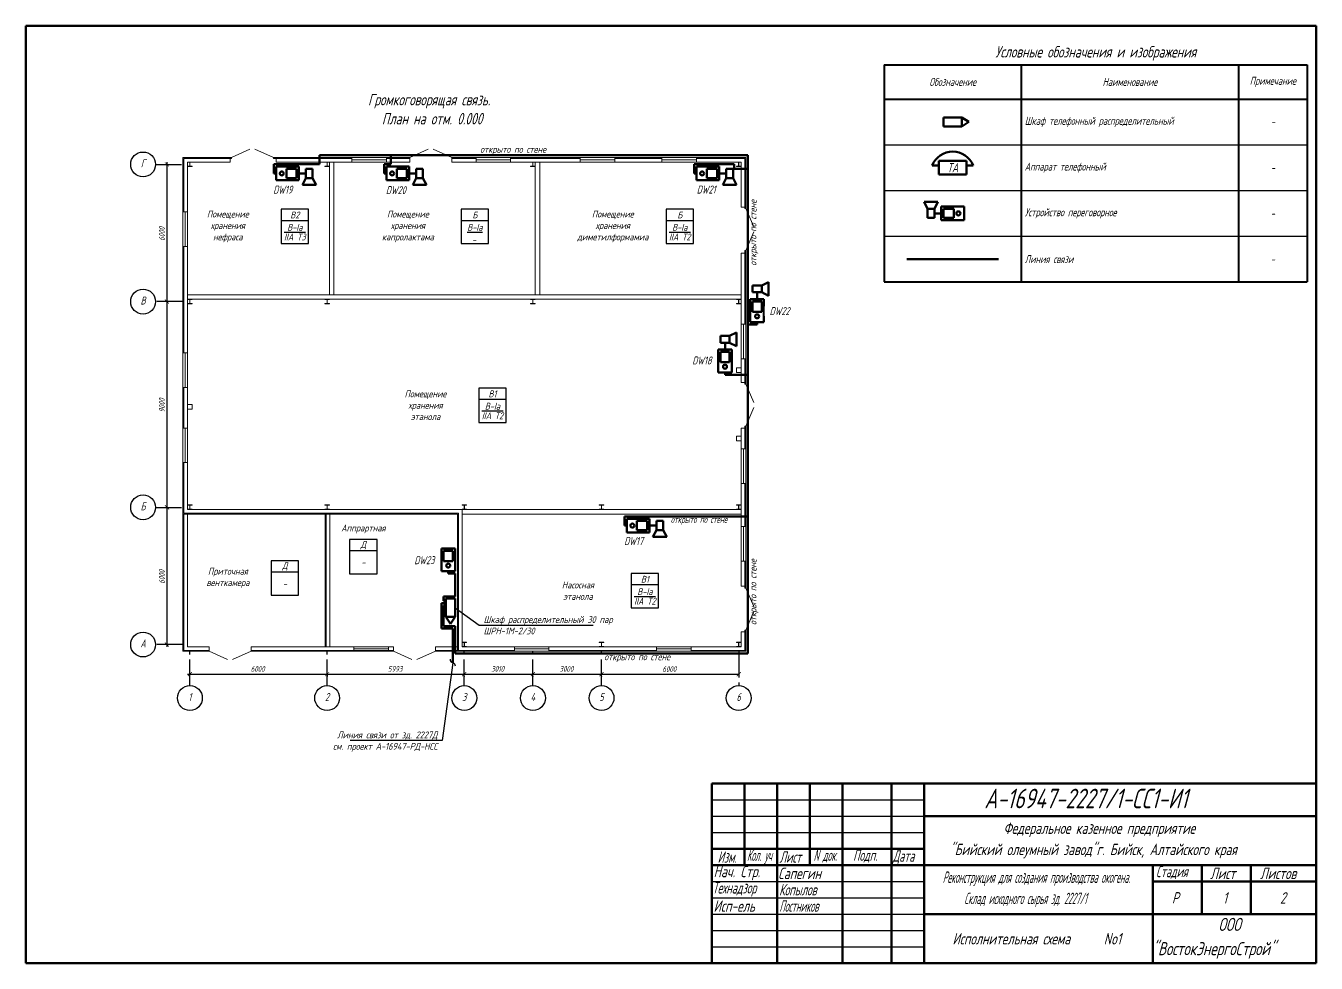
# Model space of a CAD drawing. Header units: millimetres. Extents: x 1337 to 3609, y 1874 to 2523.
# Drawn here: x 2683.7 to 3078.7, y 1873.9 to 2160.9 of the extents above; entities that cross this region are included whole.
import ezdxf
from ezdxf import colors
from ezdxf.entities.mleader import LeaderData, LeaderLine
from ezdxf.enums import TextEntityAlignment as Align
from ezdxf.math import Vec2, Vec3

# ---------------------------------------------------------------- set-up
doc = ezdxf.new("R2010")
doc.units = ezdxf.units.MM
doc.linetypes.add('gost6', pattern=[12, 8, -1.5, 1, -1.5])
for name, color, linetype, lineweight in [('Линия выноска', 137, 'Continuous', 25), ('Линия связи (Вновь)', 3, 'Continuous', 60), ('Осевая', 4, 'gost6', 25), ('Размерная', 4, 'Continuous', 25), ('Рамка толстая', 7, 'Continuous', 60), ('Связь', 84, 'Continuous', 50), ('Строительный', 251, 'Continuous', 13), ('ТаБлица', 253, 'Continuous', 25), ('Текст', 2, 'Continuous', 25), ('Штампы', 252, 'Continuous', 25)]:
    doc.layers.add(name, color=color, linetype=linetype, lineweight=lineweight)
doc.styles.add('Simplex', font='simplex.shx', dxfattribs={"width": 0.7, "oblique": 15})

# ---------------------------------------------------------------- blocks, each defined once
blk = doc.blocks.new('A$C20EB2E6C')
at = {"layer": 'Связь'}
for p, q in [((8, 17.5), (5, 16)), ((8, 11.5), (8, 17.5)), ((1, 13), (1, 16)), ((1, 16), (5, 16)), ((5, 13), (1, 13)), ((3, 13), (3, 10)), ((5, 16), (5, 13)), ((8, 11.5), (5, 13)), ((0, 0), (0, 10)), ((0, 10), (6, 10)), ((1, 4.5), (1, 9)), ((1, 9), (5, 9)), ((5, 9), (5, 4.5)), ((6, 10), (6, 0)), ((5, 4.5), (1, 4.5)), ((6, 0), (0, 0))]:
    blk.add_line(p, q, dxfattribs=at)
blk.add_circle((3, 2.5), 0.868, dxfattribs=at)
blk = doc.blocks.new('A$C769E579A')
at = {"layer": 'Связь'}
for p, q in [((0, 0), (0, 10)), ((0, 10), (6, 10)), ((1, 4.5), (1, 9)), ((1, 9), (5, 9)), ((5, 9), (5, 4.5)), ((6, 10), (6, 0)), ((6, 0), (0, 0)), ((5, 4.5), (1, 4.5))]:
    blk.add_line(p, q, dxfattribs=at)
blk.add_circle((3, 2.5), 0.868, dxfattribs=at)
blk = doc.blocks.new('A$C19E7192F')
at = {"layer": 'Связь'}
for p, q in [((0, 4), (0, 0)), ((8, 4), (0, 4)), ((8, 0), (8, 4)), ((11, 2), (8, 4)), ((8, 0), (11, 2)), ((0, 0), (8, 0))]:
    blk.add_line(p, q, dxfattribs=at)
blk = doc.blocks.new('_None')
blk = doc.blocks.new('_Integral')
at = {"color": 0, "linetype": 'ByBlock', "lineweight": -2}
for centre, start, end in [((0.44, -0.09), 102, 168), ((-0.44, 0.09), 282, 348)]:
    blk.add_arc(centre, 0.454, start, end, dxfattribs=at)
blk = doc.blocks.new('*T49')
at = {"layer": 'ТаБлица', "color": 0, "linetype": 'ByBlock', "lineweight": 40, "transparency": 16777216}
for p, q in [((0, 0), (129.5, 0)), ((0, 0), (0, -66.5)), ((42, 0), (42, -66.5)), ((108.5, 0), (108.5, -66.5)), ((129.5, 0), (129.5, -66.5)), ((0, -10.5), (129.5, -10.5)), ((0, -66.5), (129.5, -66.5))]:
    blk.add_line(p, q, dxfattribs=at)
at = {"layer": 'ТаБлица', "color": 5, "linetype": 'ByBlock', "lineweight": 25, "transparency": 16777216}
for p, q in [((0, -24.5), (129.5, -24.5)), ((0, -38.5), (129.5, -38.5)), ((0, -52.5), (129.5, -52.5))]:
    blk.add_line(p, q, dxfattribs=at)
at = {"layer": 'ТаБлица', "color": 2, "transparency": 16777216, "char_height": 2.45, "style": 'Simplex'}
for s, insert, width, attachment_point in [('{\\C256;\\c0;Примечание}', (119, -5.25), 21, 5), ('{\\C256;\\c0;Обозначение}', (21, -5.25), 42, 5), ('{\\C256;\\c0;Наименование}', (75.25, -5.25), 66.5, 5), ('{\\C256;\\c0;Шкаф телефонный распределительный}', (43.05, -17.5), 64.4, 4), ('{\\C256;\\c0;-}', (119, -17.5), 18.9, 5), ('{\\C256;\\c0;Аппарат телефонный}', (43.05, -31.5), 64.4, 4), ('{\\C256;\\c0;-}', (119, -31.5), 18.9, 5), ('{\\C256;\\c0;Устройство переговорное}', (43.05, -45.5), 64.4, 4), ('{\\C256;\\c0;-}', (119, -45.5), 18.9, 5), ('{\\C256;\\c0;Линия связи}', (43.05, -59.5), 64.4, 4), ('{\\C256;\\c0;-}', (119, -59.5), 18.9, 5)]:
    blk.add_mtext(s, dxfattribs=dict(at, insert=insert, width=width, attachment_point=attachment_point))
blk = doc.blocks.new('A$C79A038C6')
at = {"layer": 'Связь'}
for p, q in [((3, 6), (3, 0)), ((15, 6), (3, 6)), ((15, 0), (15, 6)), ((3, 4), (0, 4)), ((3, 0), (15, 0)), ((15, 4), (18, 4))]:
    blk.add_line(p, q, dxfattribs=at)
blk.add_arc((9, 0.25), 9.75, 22.6199, 157.3801, dxfattribs=at)
at = {"layer": 'Связь', "style": 'Simplex', "oblique": 15, "width": 0.7}
blk.add_text('ТА', height=4, dxfattribs=at).set_placement((9, 3), align=Align.MIDDLE_CENTER)

msp = doc.modelspace()

# ---------------------------------------------------------------- linework, layer by layer
at = {"color": 18, "lineweight": 60, "true_color": 0x000000}
for p, q in [((2893.67, 1928.9), (3078.67, 1928.9)), ((2893.67, 1928.9), (2893.67, 1873.9)), ((2903.67, 1928.9), (2903.67, 1903.9)), ((2913.67, 1928.9), (2913.67, 1873.9)), ((2923.67, 1928.9), (2923.67, 1903.9)), ((2933.67, 1928.9), (2933.67, 1873.9)), ((2948.67, 1928.9), (2948.67, 1873.9)), ((2958.67, 1928.9), (2958.67, 1873.9)), ((3078.67, 1928.9), (3078.67, 1873.9)), ((2958.67, 1918.9), (3078.67, 1918.9)), ((2893.67, 1908.9), (2958.67, 1908.9)), ((2893.67, 1903.9), (3078.67, 1903.9)), ((3028.67, 1903.9), (3028.67, 1873.9)), ((3043.67, 1903.9), (3043.67, 1888.9)), ((3058.67, 1903.9), (3058.67, 1888.9)), ((3028.67, 1898.9), (3078.67, 1898.9)), ((2958.67, 1888.9), (3078.67, 1888.9)), ((2893.67, 1873.9), (3078.67, 1873.9))]:
    msp.add_line(p, q, dxfattribs=at)
at = {"color": 18, "lineweight": 25, "true_color": 0x000000}
for p, q in [((2893.67, 1923.9), (2958.67, 1923.9)), ((2893.67, 1918.9), (2958.67, 1918.9)), ((2893.67, 1913.9), (2958.67, 1913.9)), ((2893.67, 1898.9), (2958.67, 1898.9)), ((2893.67, 1893.9), (2958.67, 1893.9)), ((2893.67, 1888.9), (2958.67, 1888.9)), ((2893.67, 1883.9), (2958.67, 1883.9)), ((2893.67, 1878.9), (2958.67, 1878.9))]:
    msp.add_line(p, q, dxfattribs=at)
at = {"layer": 'Линия связи (Вновь)', "color": 18, "true_color": 0x000000}
for p, q in [((2773.57, 2118.5), (2773.57, 2121.33)), ((2773.57, 2121.33), (2795.45, 2121.33)), ((2795.45, 2118.5), (2795.45, 2121.33)), ((2795.45, 2121.33), (2904.73, 2121.33)), ((2904.73, 2121.33), (2904.73, 2117.11)), ((2759.57, 2115.7), (2759.57, 2118.5)), ((2759.57, 2118.5), (2773.57, 2118.5)), ((2793.35, 2115.7), (2793.35, 2118.5)), ((2793.35, 2118.5), (2795.45, 2118.5)), ((2888.25, 2115.7), (2888.25, 2118.5)), ((2888.25, 2118.5), (2900.5, 2118.5)), ((2900.5, 2118.5), (2900.5, 2117.11)), ((2760.27, 2115.7), (2759.57, 2115.7)), ((2794.05, 2115.7), (2793.35, 2115.7)), ((2888.95, 2115.7), (2888.25, 2115.7)), ((2900.5, 2117.11), (2904.73, 2117.11)), ((2904.73, 2117.11), (2904.73, 2069.5)), ((2953.39, 2089.47), (2981.39, 2089.47)), ((2907.53, 2070.2), (2907.53, 2069.5)), ((2907.53, 2069.5), (2904.73, 2069.5)), ((2904.73, 2069.5), (2904.73, 2054.07)), ((2897.7, 2054.77), (2897.7, 2054.07)), ((2897.7, 2054.07), (2904.73, 2054.07)), ((2904.73, 2054.07), (2904.73, 2010.69)), ((2866.9, 2007.89), (2866.9, 2010.69)), ((2866.9, 2010.69), (2904.73, 2010.69)), ((2904.73, 2010.69), (2904.73, 1968.69)), ((2867.6, 2007.89), (2866.9, 2007.89)), ((2812.97, 1993.89), (2812.97, 1993.19)), ((2812.97, 1993.19), (2815.07, 1993.19)), ((2815.07, 1993.19), (2815.07, 1986.21)), ((2812.27, 1984.11), (2810.87, 1984.11)), ((2810.87, 1984.11), (2810.87, 1976.41)), ((2815.07, 1986.21), (2811.57, 1986.21)), ((2811.57, 1986.21), (2811.57, 1984.81)), ((2812.27, 1984.81), (2811.57, 1984.81)), ((2812.27, 1983.41), (2811.57, 1983.41)), ((2811.57, 1983.41), (2811.57, 1977.11)), ((2812.27, 1982.71), (2811.57, 1982.71)), ((2812.27, 1982.01), (2811.57, 1982.01)), ((2812.27, 1981.31), (2811.57, 1981.31)), ((2812.27, 1980.61), (2811.57, 1980.61)), ((2810.87, 1976.41), (2814.37, 1976.41)), ((2811.57, 1977.11), (2815.07, 1977.11)), ((2814.37, 1976.41), (2814.37, 1965.89)), ((2815.07, 1977.11), (2815.07, 1968.69)), ((2904.73, 1968.69), (2815.07, 1968.69))]:
    msp.add_line(p, q, dxfattribs=at)
at = {"layer": 'Осевая', "color": 18, "true_color": 0x000000}
for p, q in [((2723.37, 2118.46), (2731.77, 2118.46)), ((2731.77, 2076.46), (2723.37, 2076.46)), ((2723.37, 2013.46), (2731.77, 2013.46)), ((2731.77, 1971.46), (2723.37, 1971.46)), ((2733.9, 1958.89), (2733.9, 1969.39)), ((2775.9, 1958.89), (2775.9, 1969.39)), ((2817.9, 1958.89), (2817.9, 1969.39)), ((2838.9, 1958.89), (2838.9, 1969.39)), ((2859.9, 1958.89), (2859.9, 1969.39)), ((2901.9, 1969.39), (2901.9, 1958.89))]:
    msp.add_line(p, q, dxfattribs=at)
at = {"layer": 'Размерная', "color": 18, "true_color": 0x000000}
for p, q in [((2726.87, 2119.16), (2726.87, 2075.76)), ((2726.87, 2077.16), (2726.87, 2012.76)), ((2726.87, 2014.16), (2726.87, 1970.76)), ((2733.2, 1962.42), (2776.6, 1962.42)), ((2775.2, 1962.42), (2818.56, 1962.42)), ((2775.9, 1962.53), (2775.9, 1961.72)), ((2775.9, 1961.83), (2775.9, 1961.72)), ((2817.13, 1962.42), (2839.6, 1962.42)), ((2817.83, 1961.76), (2817.83, 1961.72)), ((2838.2, 1962.42), (2901.9, 1962.42)), ((2838.9, 1961.76), (2838.9, 1961.72)), ((2859.9, 1962.53), (2859.9, 1963.09)), ((2859.9, 1961.83), (2859.9, 1961.72)), ((2859.9, 1961.76), (2859.9, 1961.72))]:
    msp.add_line(p, q, dxfattribs=at)
at = {"layer": 'Размерная', "color": 18, "true_color": 0x000000, "const_width": 0.189}
for points in [[(2727.5, 2117.83), (2726.24, 2119.09)], [(2727.5, 2075.83), (2726.24, 2077.09)], [(2726.24, 2077.09), (2727.5, 2075.83)], [(2727.5, 2012.83), (2726.24, 2014.09)], [(2726.24, 2014.09), (2727.5, 2012.83)], [(2726.24, 1972.09), (2727.5, 1970.83)], [(2734.53, 1963.05), (2733.27, 1961.79)], [(2776.53, 1963.05), (2775.27, 1961.79)], [(2775.27, 1961.79), (2776.53, 1963.05)], [(2818.46, 1963.05), (2817.2, 1961.79)], [(2817.23, 1961.79), (2818.49, 1963.05)], [(2838.27, 1961.79), (2839.53, 1963.05)], [(2839.53, 1963.05), (2838.27, 1961.79)], [(2859.27, 1961.79), (2860.53, 1963.05)], [(2860.53, 1963.05), (2859.27, 1961.79)], [(2901.27, 1961.76), (2902.53, 1963.02)]]:
    msp.add_lwpolyline(points, dxfattribs=at)
at = {"layer": 'Рамка толстая', "color": 18, "true_color": 0x000000}
for p, q in [((2683.67, 1873.9), (2683.67, 2160.9)), ((2683.67, 2160.9), (3078.67, 2160.9)), ((3078.67, 2160.9), (3078.67, 1873.9)), ((2683.67, 1873.9), (3078.67, 1873.9))]:
    msp.add_line(p, q, dxfattribs=at)
at = {"layer": 'Строительный', "color": 18, "ltscale": 100, "true_color": 0x000000}
for p, q in [((2746.62, 2120.63), (2752.23, 2123.12)), ((2759.46, 2120.63), (2753.77, 2123.12)), ((2801.19, 2120.63), (2806.8, 2123.12)), ((2814.03, 2120.63), (2808.34, 2123.12)), ((2746.27, 2120.63), (2731.77, 2120.63)), ((2731.77, 2120.63), (2731.77, 2120.32)), ((2731.77, 2120.32), (2731.77, 2103.92)), ((2746.62, 2120.32), (2732.08, 2120.32)), ((2732.08, 2120.32), (2732.08, 2118.61)), ((2732.08, 2119.2), (2732.08, 2103.92)), ((2733.2, 2119.2), (2746.27, 2119.2)), ((2733.2, 2103.92), (2733.2, 2119.2)), ((2733.2, 2119.12), (2733.2, 2119.2)), ((2733.2, 2119.2), (2734.6, 2119.2)), ((2733.78, 2119.12), (2733.2, 2119.12)), ((2733.2, 2117.81), (2733.2, 2117.89)), ((2733.2, 2117.89), (2733.78, 2117.89)), ((2734.6, 2117.81), (2733.2, 2117.81)), ((2733.87, 2117.99), (2733.87, 2119.03)), ((2733.92, 2117.99), (2733.92, 2119.03)), ((2734.6, 2119.12), (2734.01, 2119.12)), ((2734.01, 2117.89), (2734.6, 2117.89)), ((2734.6, 2119.2), (2734.6, 2119.12)), ((2734.6, 2117.89), (2734.6, 2117.81)), ((2746, 2120.63), (2746.62, 2120.63)), ((2746.27, 2120.63), (2746.27, 2120.32)), ((2746.27, 2119.2), (2746.27, 2120.32)), ((2746.62, 2120.63), (2746.62, 2120.32)), ((2760.27, 2120.63), (2759.46, 2120.63)), ((2759.46, 2120.63), (2759.46, 2120.32)), ((2783.48, 2120.32), (2759.46, 2120.32)), ((2783.48, 2120.63), (2760.27, 2120.63)), ((2760.27, 2119.2), (2760.27, 2120.63)), ((2760.27, 2119.2), (2783.48, 2119.2)), ((2775.2, 2119.12), (2775.2, 2119.2)), ((2775.2, 2119.2), (2776.6, 2119.2)), ((2775.78, 2119.12), (2775.2, 2119.12)), ((2775.2, 2117.81), (2775.2, 2117.89)), ((2775.2, 2117.89), (2775.78, 2117.89)), ((2776.6, 2117.81), (2775.2, 2117.81)), ((2775.87, 2117.99), (2775.87, 2119.03)), ((2775.92, 2117.99), (2775.92, 2119.03)), ((2776.6, 2119.12), (2776.01, 2119.12)), ((2776.01, 2117.89), (2776.6, 2117.89)), ((2776.6, 2119.2), (2776.6, 2078.56)), ((2776.6, 2119.2), (2776.6, 2119.12)), ((2776.6, 2117.89), (2776.6, 2117.81)), ((2778, 2078.56), (2778, 2119.2)), ((2783.48, 2120.63), (2783.48, 2119.2)), ((2783.48, 2120.63), (2794.05, 2120.63)), ((2783.48, 2119.91), (2794.05, 2119.91)), ((2783.48, 2119.2), (2794.05, 2119.2)), ((2801.19, 2120.63), (2794.05, 2120.63)), ((2794.05, 2119.2), (2794.05, 2120.63)), ((2801.19, 2120.32), (2794.05, 2120.32)), ((2794.05, 2119.2), (2801.19, 2119.2)), ((2800.57, 2120.63), (2801.19, 2120.63)), ((2800.57, 2120.63), (2800.57, 2120.32)), ((2800.57, 2120.32), (2801.19, 2120.32)), ((2801.19, 2120.63), (2801.19, 2119.2)), ((2853.41, 2120.63), (2814.03, 2120.63)), ((2814.84, 2120.63), (2814.03, 2120.63)), ((2814.03, 2120.63), (2814.03, 2119.2)), ((2821.49, 2120.32), (2814.03, 2120.32)), ((2814.03, 2120.32), (2814.72, 2120.32)), ((2814.03, 2119.2), (2853.41, 2119.2)), ((2814.72, 2120.32), (2814.72, 2120.63)), ((2821.47, 2119.91), (2832.04, 2119.91)), ((2821.49, 2120.63), (2821.49, 2119.2)), ((2832.06, 2119.2), (2832.06, 2120.63)), ((2853.41, 2120.32), (2832.06, 2120.32)), ((2838.2, 2119.12), (2838.2, 2119.2)), ((2838.2, 2119.2), (2839.6, 2119.2)), ((2838.78, 2119.12), (2838.2, 2119.12)), ((2838.2, 2117.81), (2838.2, 2117.89)), ((2838.2, 2117.89), (2838.78, 2117.89)), ((2839.6, 2117.81), (2838.2, 2117.81)), ((2838.87, 2117.99), (2838.87, 2119.03)), ((2838.92, 2117.99), (2838.92, 2119.03)), ((2839.6, 2119.12), (2839.01, 2119.12)), ((2839.01, 2117.89), (2839.6, 2117.89)), ((2839.6, 2119.2), (2839.6, 2078.6)), ((2839.6, 2119.2), (2839.6, 2119.12)), ((2839.6, 2117.89), (2839.6, 2117.81)), ((2841, 2078.6), (2841, 2119.2)), ((2853.41, 2120.63), (2853.41, 2119.2)), ((2853.41, 2120.63), (2863.98, 2120.63)), ((2853.41, 2119.91), (2863.98, 2119.91)), ((2853.41, 2119.2), (2863.98, 2119.2)), ((2878.38, 2120.63), (2863.98, 2120.63)), ((2863.98, 2119.2), (2863.98, 2120.63)), ((2878.38, 2120.32), (2863.98, 2120.32)), ((2863.98, 2119.2), (2878.38, 2119.2)), ((2878.38, 2120.63), (2878.38, 2119.2)), ((2878.38, 2120.63), (2888.95, 2120.63)), ((2878.38, 2119.91), (2888.95, 2119.91)), ((2878.38, 2119.2), (2888.95, 2119.2)), ((2904.03, 2120.63), (2888.95, 2120.63)), ((2888.95, 2119.2), (2888.95, 2120.63)), ((2903.72, 2120.32), (2888.95, 2120.32)), ((2888.95, 2119.2), (2902.6, 2119.2)), ((2901.2, 2119.12), (2901.2, 2119.2)), ((2901.2, 2119.2), (2902.6, 2119.2)), ((2901.78, 2119.12), (2901.2, 2119.12)), ((2901.2, 2117.81), (2901.2, 2117.89)), ((2901.2, 2117.89), (2901.78, 2117.89)), ((2902.6, 2117.81), (2901.2, 2117.81)), ((2901.87, 2117.99), (2901.87, 2119.03)), ((2901.92, 2117.99), (2901.92, 2119.03)), ((2902.6, 2119.12), (2902.01, 2119.12)), ((2902.01, 2117.89), (2902.6, 2117.89)), ((2902.6, 2119.2), (2902.6, 2105.34)), ((2902.6, 2119.2), (2902.6, 2119.12)), ((2902.6, 2117.89), (2902.6, 2117.81)), ((2903.72, 2104.99), (2903.72, 2120.32)), ((2904.03, 2105.34), (2904.03, 2120.63)), ((2904.03, 2105.61), (2904.03, 2104.99)), ((2733.2, 2103.92), (2731.77, 2103.92)), ((2731.77, 2103.92), (2731.77, 2093.35)), ((2732.48, 2103.92), (2732.48, 2093.35)), ((2733.2, 2103.92), (2733.2, 2093.35)), ((2902.6, 2105.34), (2903.72, 2105.34)), ((2904.03, 2105.34), (2903.72, 2105.34)), ((2904.03, 2104.99), (2903.72, 2104.99)), ((2904.03, 2104.99), (2906.52, 2099.38)), ((2904.03, 2092.15), (2906.52, 2097.84)), ((2731.77, 2093.35), (2731.77, 2060.78)), ((2731.77, 2093.35), (2733.2, 2093.35)), ((2732.08, 2093.35), (2732.08, 2060.78)), ((2733.2, 2060.78), (2733.2, 2093.35)), ((2902.6, 2091.34), (2902.6, 2069.54)), ((2902.6, 2091.34), (2903.72, 2091.34)), ((2903.72, 2069.54), (2903.72, 2092.15)), ((2904.03, 2092.15), (2903.72, 2092.15)), ((2904.03, 2091.34), (2904.03, 2092.15)), ((2904.03, 2069.54), (2904.03, 2091.34)), ((2733.2, 2078.56), (2902.6, 2078.56)), ((2776.6, 2078.56), (2778, 2078.56)), ((2902.6, 2077.2), (2902.6, 2078.32)), ((2733.2, 2077.2), (2902.6, 2077.2)), ((2733.2, 2077.12), (2733.2, 2077.2)), ((2733.2, 2077.2), (2734.6, 2077.2)), ((2733.78, 2077.12), (2733.2, 2077.12)), ((2733.2, 2075.81), (2733.2, 2075.89)), ((2733.2, 2075.89), (2733.78, 2075.89)), ((2734.6, 2075.81), (2733.2, 2075.81)), ((2733.87, 2075.99), (2733.87, 2077.03)), ((2733.92, 2075.99), (2733.92, 2077.03)), ((2734.6, 2077.12), (2734.01, 2077.12)), ((2734.01, 2075.89), (2734.6, 2075.89)), ((2734.6, 2077.2), (2734.6, 2077.12)), ((2734.6, 2075.89), (2734.6, 2075.81)), ((2775.2, 2077.12), (2775.2, 2077.2)), ((2775.2, 2077.2), (2776.6, 2077.2)), ((2775.78, 2077.12), (2775.2, 2077.12)), ((2775.2, 2075.81), (2775.2, 2075.89)), ((2775.2, 2075.89), (2775.78, 2075.89)), ((2776.6, 2075.81), (2775.2, 2075.81)), ((2775.87, 2075.99), (2775.87, 2077.03)), ((2775.92, 2075.99), (2775.92, 2077.03)), ((2776.6, 2077.12), (2776.01, 2077.12)), ((2776.01, 2075.89), (2776.6, 2075.89)), ((2776.6, 2077.2), (2776.6, 2077.12)), ((2776.6, 2075.89), (2776.6, 2075.81)), ((2838.2, 2077.12), (2838.2, 2077.2)), ((2838.2, 2077.2), (2839.6, 2077.2)), ((2838.78, 2077.12), (2838.2, 2077.12)), ((2838.2, 2075.81), (2838.2, 2075.89)), ((2838.2, 2075.89), (2838.78, 2075.89)), ((2839.6, 2075.81), (2838.2, 2075.81)), ((2838.87, 2075.99), (2838.87, 2077.03)), ((2838.92, 2075.99), (2838.92, 2077.03)), ((2839.6, 2077.12), (2839.01, 2077.12)), ((2839.01, 2075.89), (2839.6, 2075.89)), ((2839.6, 2077.2), (2839.6, 2077.12)), ((2839.6, 2075.89), (2839.6, 2075.81)), ((2901.2, 2077.12), (2901.2, 2077.2)), ((2901.2, 2077.2), (2902.6, 2077.2)), ((2901.78, 2077.12), (2901.2, 2077.12)), ((2901.2, 2075.81), (2901.2, 2075.89)), ((2901.2, 2075.89), (2901.78, 2075.89)), ((2902.6, 2075.81), (2901.2, 2075.81)), ((2901.87, 2075.99), (2901.87, 2077.03)), ((2901.92, 2075.99), (2901.92, 2077.03)), ((2902.6, 2077.12), (2902.01, 2077.12)), ((2902.01, 2075.89), (2902.6, 2075.89)), ((2902.6, 2077.2), (2902.6, 2077.2)), ((2902.6, 2077.2), (2902.6, 2077.12)), ((2902.6, 2075.89), (2902.6, 2075.81)), ((2904.03, 2069.54), (2902.6, 2069.54)), ((2902.6, 2058.97), (2902.6, 2069.54)), ((2903.31, 2069.54), (2903.31, 2058.97)), ((2904.03, 2058.97), (2904.03, 2069.54)), ((2733.2, 2060.78), (2731.77, 2060.78)), ((2731.77, 2050.21), (2731.77, 2060.78)), ((2732.48, 2060.78), (2732.48, 2050.21)), ((2733.2, 2060.78), (2733.2, 2050.21)), ((2902.6, 2058.97), (2902.6, 2051.72)), ((2902.6, 2058.97), (2904.03, 2058.97)), ((2903.72, 2051.14), (2903.72, 2058.97)), ((2904.03, 2051.72), (2904.03, 2058.97)), ((2902.6, 2056.17), (2901.2, 2056.17)), ((2901.2, 2056.17), (2901.2, 2054.77)), ((2901.2, 2054.77), (2902.6, 2054.77)), ((2902.6, 2054.77), (2902.6, 2056.17)), ((2731.77, 2050.21), (2731.77, 1969.39)), ((2731.77, 2050.21), (2733.2, 2050.21)), ((2732.08, 2050.21), (2732.08, 2037.73)), ((2733.2, 2012.81), (2733.2, 2050.21)), ((2902.6, 2051.72), (2903.72, 2051.72)), ((2904.03, 2051.14), (2903.72, 2051.14)), ((2904.03, 2051.76), (2904.03, 2051.14)), ((2904.03, 2051.14), (2906.52, 2045.53)), ((2733.2, 2044.93), (2734.6, 2044.93)), ((2733.2, 2043.53), (2733.2, 2044.93)), ((2734.6, 2043.53), (2733.2, 2043.53)), ((2734.6, 2044.93), (2734.6, 2043.53)), ((2904.03, 2038.31), (2906.52, 2043.99)), ((2903.72, 2031.35), (2903.72, 2038.31)), ((2904.03, 2038.31), (2903.72, 2038.31)), ((2904.03, 2037.69), (2904.03, 2038.31)), ((2733.2, 2037.73), (2731.77, 2037.73)), ((2732.48, 2037.73), (2732.48, 2027.16)), ((2902.6, 2035.25), (2901.2, 2035.25)), ((2901.2, 2035.25), (2901.2, 2033.85)), ((2902.6, 2037.72), (2902.6, 2031.35)), ((2902.6, 2037.72), (2903.72, 2037.72)), ((2902.6, 2033.85), (2902.6, 2035.25)), ((2904.03, 2031.35), (2904.03, 2037.72)), ((2901.2, 2033.85), (2902.6, 2033.85)), ((2904.03, 2031.35), (2902.6, 2031.35)), ((2902.6, 2020.78), (2902.6, 2031.35)), ((2903.31, 2031.35), (2903.31, 2020.78)), ((2904.03, 2020.78), (2904.03, 2031.35)), ((2731.77, 2027.16), (2733.2, 2027.16)), ((2732.08, 2027.16), (2732.08, 2011.69)), ((2902.6, 2020.78), (2902.6, 2007.6)), ((2902.6, 2020.78), (2904.03, 2020.78)), ((2903.72, 2007.6), (2903.72, 2020.78)), ((2904.03, 2007.6), (2904.03, 2020.78)), ((2731.77, 2011.39), (2749.86, 2011.39)), ((2732.08, 2011.69), (2749.86, 2011.69)), ((2732.08, 2011.39), (2732.08, 1969.69)), ((2733.2, 2014.12), (2733.2, 2014.2)), ((2733.2, 2014.2), (2734.6, 2014.2)), ((2733.78, 2014.12), (2733.2, 2014.12)), ((2733.2, 2012.81), (2733.2, 2012.89)), ((2733.2, 2012.89), (2733.78, 2012.89)), ((2749.86, 2012.81), (2733.2, 2012.81)), ((2734.6, 2012.81), (2733.2, 2012.81)), ((2733.2, 1970.81), (2733.2, 2011.39)), ((2733.87, 2012.99), (2733.87, 2014.03)), ((2733.92, 2012.99), (2733.92, 2014.03)), ((2734.6, 2014.12), (2734.01, 2014.12)), ((2734.01, 2012.89), (2734.6, 2012.89)), ((2734.6, 2014.2), (2734.6, 2014.12)), ((2734.6, 2012.89), (2734.6, 2012.81)), ((2748.86, 2011.39), (2802.77, 2011.39)), ((2749.04, 2011.69), (2801.72, 2011.69)), ((2801.72, 2012.81), (2749.28, 2012.81)), ((2775.2, 2014.12), (2775.2, 2014.2)), ((2775.2, 2014.2), (2776.6, 2014.2)), ((2775.78, 2014.12), (2775.2, 2014.12)), ((2775.2, 2012.81), (2775.2, 2012.89)), ((2775.2, 2012.89), (2775.78, 2012.89)), ((2776.6, 2012.81), (2775.2, 2012.81)), ((2775.28, 2011.39), (2775.28, 1995.11)), ((2775.59, 2011.39), (2775.59, 1995.11)), ((2775.87, 2012.99), (2775.87, 2014.03)), ((2775.92, 2012.99), (2775.92, 2014.03)), ((2776.6, 2014.12), (2776.01, 2014.12)), ((2776.01, 2012.89), (2776.6, 2012.89)), ((2776.6, 2014.2), (2776.6, 2014.12)), ((2776.6, 2012.89), (2776.6, 2012.81)), ((2776.71, 1995.11), (2776.71, 2011.39)), ((2902.6, 2012.81), (2801.72, 2012.81)), ((2801.72, 2011.69), (2816.08, 2011.69)), ((2801.72, 2011.39), (2815.77, 2011.39)), ((2815.07, 2011.39), (2808.38, 2011.39)), ((2815.77, 2011.39), (2815.77, 1995.11)), ((2816.08, 2011.69), (2816.08, 1995.11)), ((2817.2, 2014.12), (2817.2, 2014.2)), ((2817.2, 2014.2), (2818.6, 2014.2)), ((2817.78, 2014.12), (2817.2, 2014.12)), ((2817.2, 2012.81), (2817.2, 2012.89)), ((2817.2, 2012.89), (2817.78, 2012.89)), ((2817.2, 1995.11), (2817.2, 2012.81)), ((2818.6, 2012.81), (2817.2, 2012.81)), ((2817.2, 2011.39), (2902.6, 2011.39)), ((2817.87, 2012.99), (2817.87, 2014.03)), ((2817.92, 2012.99), (2817.92, 2014.03)), ((2818.6, 2014.12), (2818.01, 2014.12)), ((2818.01, 2012.89), (2818.6, 2012.89)), ((2818.6, 2014.2), (2818.6, 2014.12)), ((2818.6, 2012.89), (2818.6, 2012.81)), ((2859.2, 2014.12), (2859.2, 2014.2)), ((2859.2, 2014.2), (2860.6, 2014.2)), ((2859.78, 2014.12), (2859.2, 2014.12)), ((2859.2, 2012.81), (2859.2, 2012.89)), ((2859.2, 2012.89), (2859.78, 2012.89)), ((2860.6, 2012.81), (2859.2, 2012.81)), ((2860.6, 2011.39), (2859.2, 2011.39)), ((2859.87, 2012.99), (2859.87, 2014.03)), ((2859.92, 2012.99), (2859.92, 2014.03)), ((2860.6, 2014.12), (2860.01, 2014.12)), ((2860.01, 2012.89), (2860.6, 2012.89)), ((2860.6, 2014.2), (2860.6, 2014.12)), ((2860.6, 2012.89), (2860.6, 2012.81)), ((2901.2, 2014.12), (2901.2, 2014.2)), ((2901.2, 2014.2), (2902.6, 2014.2)), ((2901.78, 2014.12), (2901.2, 2014.12)), ((2901.2, 2012.81), (2901.2, 2012.89)), ((2901.2, 2012.89), (2901.78, 2012.89)), ((2902.6, 2012.81), (2901.2, 2012.81)), ((2901.87, 2012.99), (2901.87, 2014.03)), ((2901.92, 2012.99), (2901.92, 2014.03)), ((2902.6, 2014.12), (2902.01, 2014.12)), ((2902.01, 2012.89), (2902.6, 2012.89)), ((2902.6, 2014.2), (2902.6, 2014.12)), ((2902.6, 2012.89), (2902.6, 2012.81)), ((2904.03, 2007.6), (2902.6, 2007.6)), ((2902.6, 1997.03), (2902.6, 2007.6)), ((2903.31, 2007.6), (2903.31, 1997.03)), ((2904.03, 1997.03), (2904.03, 2007.6)), ((2775.28, 1995.11), (2775.28, 1970.81)), ((2775.59, 1995.11), (2775.59, 1970.97)), ((2776.71, 1970.81), (2776.71, 1995.11)), ((2815.77, 1995.11), (2815.77, 1969.39)), ((2816.08, 1995.11), (2816.08, 1969.69)), ((2817.2, 1970.81), (2817.2, 1995.11)), ((2902.6, 1997.03), (2902.6, 1989.35)), ((2902.6, 1997.03), (2904.03, 1997.03)), ((2903.72, 1988.73), (2903.72, 1997.03)), ((2904.03, 1989.35), (2904.03, 1997.03)), ((2902.6, 1991.58), (2902.6, 1991.23)), ((2904.03, 1989.35), (2902.6, 1989.35)), ((2902.6, 1989.35), (2903.72, 1989.35)), ((2904.03, 1988.73), (2903.72, 1988.73)), ((2904.03, 1989.35), (2904.03, 1988.73)), ((2904.03, 1988.73), (2906.52, 1983.12)), ((2904.03, 1975.89), (2906.52, 1981.58)), ((2902.6, 1975.35), (2902.6, 1970.81)), ((2904.03, 1975.35), (2902.6, 1975.35)), ((2902.6, 1975.35), (2903.72, 1975.35)), ((2903.72, 1969.69), (2903.72, 1975.89)), ((2904.03, 1975.89), (2903.72, 1975.89)), ((2904.03, 1975.27), (2904.03, 1975.89)), ((2904.03, 1969.39), (2904.03, 1975.35)), ((2817.2, 1972.12), (2817.2, 1972.2)), ((2817.2, 1972.2), (2818.6, 1972.2)), ((2817.78, 1972.12), (2817.2, 1972.12)), ((2817.87, 1970.99), (2817.87, 1972.03)), ((2817.92, 1970.99), (2817.92, 1972.03)), ((2818.6, 1972.12), (2818.01, 1972.12)), ((2818.6, 1972.2), (2818.6, 1972.12)), ((2859.2, 1972.12), (2859.2, 1972.2)), ((2859.2, 1972.2), (2860.6, 1972.2)), ((2859.78, 1972.12), (2859.2, 1972.12)), ((2859.87, 1970.99), (2859.87, 1972.03)), ((2859.92, 1970.99), (2859.92, 1972.03)), ((2860.6, 1972.12), (2860.01, 1972.12)), ((2860.6, 1972.2), (2860.6, 1972.12)), ((2901.2, 1972.12), (2901.2, 1972.2)), ((2901.2, 1972.2), (2902.6, 1972.2)), ((2901.78, 1972.12), (2901.2, 1972.12)), ((2901.87, 1970.99), (2901.87, 1972.03)), ((2901.92, 1970.99), (2901.92, 1972.03)), ((2902.6, 1972.12), (2902.01, 1972.12)), ((2902.6, 1972.2), (2902.6, 1972.12)), ((2731.77, 1969.39), (2739.81, 1969.39)), ((2732.08, 1969.69), (2739.81, 1969.69)), ((2739.81, 1970.81), (2733.2, 1970.81)), ((2739.81, 1969.39), (2739.81, 1970.81)), ((2739.81, 1969.39), (2739.81, 1969.69)), ((2739.81, 1969.39), (2745.43, 1966.89)), ((2752.65, 1969.39), (2746.97, 1966.89)), ((2796.24, 1970.81), (2752.65, 1970.81)), ((2752.65, 1969.39), (2752.65, 1970.81)), ((2752.65, 1969.69), (2796.24, 1969.69)), ((2752.65, 1969.39), (2752.65, 1969.69)), ((2752.65, 1969.39), (2796.24, 1969.39)), ((2784.09, 1970.81), (2784.09, 1969.39)), ((2784.09, 1970.81), (2794.66, 1970.81)), ((2784.09, 1970.1), (2794.66, 1970.1)), ((2784.09, 1969.39), (2794.66, 1969.39)), ((2794.66, 1969.39), (2794.66, 1970.81)), ((2796.24, 1969.39), (2796.24, 1970.81)), ((2796.24, 1969.39), (2796.24, 1969.69)), ((2796.24, 1969.39), (2801.85, 1966.89)), ((2809.08, 1969.39), (2803.39, 1966.89)), ((2815.77, 1970.81), (2809.08, 1970.81)), ((2809.08, 1969.39), (2809.08, 1970.81)), ((2809.08, 1969.69), (2815.77, 1969.69)), ((2809.08, 1969.39), (2809.08, 1969.69)), ((2809.08, 1969.39), (2815.77, 1969.39)), ((2815.77, 1969.39), (2833.24, 1969.39)), ((2816.08, 1969.69), (2833.24, 1969.69)), ((2817.2, 1970.81), (2817.2, 1970.89)), ((2817.2, 1970.89), (2817.78, 1970.89)), ((2833.24, 1970.81), (2817.2, 1970.81)), ((2818.6, 1970.81), (2817.2, 1970.81)), ((2818.01, 1970.89), (2818.6, 1970.89)), ((2818.6, 1970.89), (2818.6, 1970.81)), ((2833.24, 1970.81), (2833.24, 1969.39)), ((2833.24, 1970.81), (2843.81, 1970.81)), ((2833.24, 1970.1), (2843.81, 1970.1)), ((2833.24, 1969.39), (2843.81, 1969.39)), ((2876.75, 1970.81), (2843.81, 1970.81)), ((2843.81, 1969.39), (2843.81, 1970.81)), ((2843.81, 1969.69), (2876.75, 1969.69)), ((2843.81, 1969.39), (2876.75, 1969.39)), ((2859.2, 1970.81), (2859.2, 1970.89)), ((2859.2, 1970.89), (2859.78, 1970.89)), ((2860.6, 1970.81), (2859.2, 1970.81)), ((2860.01, 1970.89), (2860.6, 1970.89)), ((2860.6, 1970.89), (2860.6, 1970.81)), ((2876.75, 1970.81), (2876.75, 1969.39)), ((2876.75, 1970.81), (2887.32, 1970.81)), ((2876.75, 1970.1), (2887.32, 1970.1)), ((2876.75, 1969.39), (2887.32, 1969.39)), ((2902.6, 1970.81), (2887.32, 1970.81)), ((2887.32, 1969.39), (2887.32, 1970.81)), ((2887.32, 1969.69), (2903.72, 1969.69)), ((2887.32, 1969.39), (2904.03, 1969.39)), ((2901.2, 1970.81), (2901.2, 1970.89)), ((2901.2, 1970.89), (2901.78, 1970.89)), ((2902.6, 1970.81), (2901.2, 1970.81)), ((2902.01, 1970.89), (2902.6, 1970.89)), ((2902.6, 1970.89), (2902.6, 1970.81))]:
    msp.add_line(p, q, dxfattribs=at)
for centre, start, end in [((2733.78, 2119.03), 0, 90), ((2733.78, 2117.99), 270, 0), ((2734.01, 2119.03), 90, 180), ((2734.01, 2117.99), 180, 270), ((2775.78, 2119.03), 0, 90), ((2775.78, 2117.99), 270, 0), ((2776.01, 2119.03), 90, 180), ((2776.01, 2117.99), 180, 270), ((2838.78, 2119.03), 0, 90), ((2838.78, 2117.99), 270, 0), ((2839.01, 2119.03), 90, 180), ((2839.01, 2117.99), 180, 270), ((2901.78, 2119.03), 0, 90), ((2901.78, 2117.99), 270, 0), ((2902.01, 2119.03), 90, 180), ((2902.01, 2117.99), 180, 270), ((2733.78, 2077.03), 0, 90), ((2733.78, 2075.99), 270, 0), ((2734.01, 2077.03), 90, 180), ((2734.01, 2075.99), 180, 270), ((2775.78, 2077.03), 0, 90), ((2775.78, 2075.99), 270, 0), ((2776.01, 2077.03), 90, 180), ((2776.01, 2075.99), 180, 270), ((2838.78, 2077.03), 0, 90), ((2838.78, 2075.99), 270, 0), ((2839.01, 2077.03), 90, 180), ((2839.01, 2075.99), 180, 270), ((2901.78, 2077.03), 0, 90), ((2901.78, 2075.99), 270, 0), ((2902.01, 2077.03), 90, 180), ((2902.01, 2075.99), 180, 270), ((2733.78, 2014.03), 0, 90), ((2733.78, 2012.99), 270, 0), ((2734.01, 2014.03), 90, 180), ((2734.01, 2012.99), 180, 270), ((2775.78, 2014.03), 0, 90), ((2775.78, 2012.99), 270, 0), ((2776.01, 2014.03), 90, 180), ((2776.01, 2012.99), 180, 270), ((2817.78, 2014.03), 0, 90), ((2817.78, 2012.99), 270, 0), ((2818.01, 2014.03), 90, 180), ((2818.01, 2012.99), 180, 270), ((2859.78, 2014.03), 0, 90), ((2859.78, 2012.99), 270, 0), ((2860.01, 2014.03), 90, 180), ((2860.01, 2012.99), 180, 270), ((2901.78, 2014.03), 0, 90), ((2901.78, 2012.99), 270, 0), ((2902.01, 2014.03), 90, 180), ((2902.01, 2012.99), 180, 270), ((2817.78, 1972.03), 0, 90), ((2818.01, 1972.03), 90, 180), ((2859.78, 1972.03), 0, 90), ((2860.01, 1972.03), 90, 180), ((2901.78, 1972.03), 0, 90), ((2902.01, 1972.03), 90, 180), ((2817.78, 1970.99), 270, 0), ((2818.01, 1970.99), 180, 270), ((2859.78, 1970.99), 270, 0), ((2860.01, 1970.99), 180, 270), ((2901.78, 1970.99), 270, 0), ((2902.01, 1970.99), 180, 270)]:
    msp.add_arc(centre, 0.091, start, end, dxfattribs=at)
at = {"layer": 'Текст', "color": 18, "ltscale": 100, "true_color": 0x000000}
for p, q in [((2761.81, 2104.72), (2761.81, 2094.22)), ((2770.21, 2104.72), (2761.81, 2104.72)), ((2770.21, 2094.22), (2770.21, 2104.72)), ((2816.92, 2104.72), (2816.92, 2094.22)), ((2825.32, 2104.72), (2816.92, 2104.72)), ((2825.32, 2094.22), (2825.32, 2104.72)), ((2879.65, 2104.72), (2879.65, 2094.22)), ((2888.05, 2104.72), (2879.65, 2104.72)), ((2888.05, 2094.22), (2888.05, 2104.72)), ((2770.21, 2101.22), (2761.81, 2101.22)), ((2825.32, 2101.22), (2816.92, 2101.22)), ((2888.05, 2101.22), (2879.65, 2101.22)), ((2761.81, 2094.22), (2770.21, 2094.22)), ((2816.92, 2094.22), (2825.32, 2094.22)), ((2879.65, 2094.22), (2888.05, 2094.22)), ((2822.32, 2049.97), (2822.32, 2039.47)), ((2830.72, 2049.97), (2822.32, 2049.97)), ((2830.72, 2046.47), (2822.32, 2046.47)), ((2830.72, 2039.47), (2830.72, 2049.97)), ((2822.32, 2039.47), (2830.72, 2039.47)), ((2782.79, 2003.61), (2782.79, 1993.11)), ((2791.19, 2003.61), (2782.79, 2003.61)), ((2791.19, 1993.11), (2791.19, 2003.61)), ((2791.19, 2000.11), (2782.79, 2000.11)), ((2758.78, 1997.13), (2758.78, 1986.63)), ((2767.18, 1997.13), (2758.78, 1997.13)), ((2767.18, 1986.63), (2767.18, 1997.13)), ((2767.18, 1993.63), (2758.78, 1993.63)), ((2782.79, 1993.11), (2791.19, 1993.11)), ((2868.98, 1993.2), (2868.98, 1982.7)), ((2877.38, 1993.2), (2868.98, 1993.2)), ((2877.38, 1982.7), (2877.38, 1993.2)), ((2877.38, 1989.7), (2868.98, 1989.7)), ((2758.78, 1986.63), (2767.18, 1986.63)), ((2868.98, 1982.7), (2877.38, 1982.7))]:
    msp.add_line(p, q, dxfattribs=at)
for centre in [(2719.57, 2118.46), (2719.57, 2076.46), (2719.57, 2013.46), (2719.57, 1971.46), (2733.9, 1955.08), (2775.9, 1955.08), (2817.91, 1955.08), (2838.9, 1955.08), (2859.9, 1955.08), (2901.9, 1955.08)]:
    msp.add_circle(centre, 3.8, dxfattribs=at)
at = {"layer": 'Штампы', "color": 18, "lineweight": 60, "true_color": 0x000000}
msp.add_line((2683.67, 1873.9), (2683.67, 1958.9), dxfattribs=at)

# ---------------------------------------------------------------- block references
msp.add_blockref('*T49', (2946.39, 2148.97))
at = {"layer": 'Связь', "color": 18, "true_color": 0x000000, "xscale": 0.7, "yscale": 0.7, "zscale": 0.7}
for name, p in [('A$C19E7192F', (2964.59, 2130.07)), ('A$C79A038C6', (2961.09, 2115.37)), ('A$C20EB2E6C', (2905.43, 2070.2)), ('A$C20EB2E6C', (2895.6, 2054.77)), ('A$C769E579A', (2810.87, 1993.89))]:
    msp.add_blockref(name, p, dxfattribs=at)
for name, p, rotation in [('A$C20EB2E6C', (2760.27, 2117.8), 270), ('A$C20EB2E6C', (2794.05, 2117.8), 270), ('A$C20EB2E6C', (2888.95, 2117.8), 270), ('A$C20EB2E6C', (2970.89, 2101.37), 90), ('A$C20EB2E6C', (2867.6, 2009.99), 270), ('A$C19E7192F', (2812.27, 1985.51), 270)]:
    msp.add_blockref(name, p, dxfattribs=dict(at, rotation=rotation))

# ---------------------------------------------------------------- texts
at = {"color": 18, "true_color": 0x000000, "style": 'Simplex', "oblique": 15}
for s, height, width, p in [('А-16947-2227/1-СС1-И1', 6, 0.7, (2977.06, 1921.33)), ('Федеральное казенное предприятие', 3.5, 0.7, (2982.95, 1913.48)), ('Изм.', 3.5, 0.6, (2895.44, 1904.65)), ('Кол. уч', 3.5, 0.4, (2904.42, 1905.23)), ('Лист', 3.5, 0.6, (2914.38, 1904.65)), ('N', 3.5, 0.5, (2924.8, 1905.23)), ('Подп.', 3.5, 0.6, (2936.89, 1905.23)), ('Дата', 3.5, 0.6, (2949.04, 1904.98)), ('"Бийский олеумный завод"г. Бийск, Алтайского края', 3.5, 0.7, (2966.54, 1906.98)), ('док.', 3.5, 0.5, (2927.58, 1905.23)), ('Нач. Стр.', 3.5, 0.7, (2894.2, 1900.23)), ('Сапегин', 3.5, 0.7, (2913.98, 1899.65)), ('Реконструкция для создания производства окогена.', 3.5, 0.4, (2964.32, 1898.48)), ('Стадия', 3.5, 0.6, (3029.64, 1900.23)), ('Лист', 3.5, 0.7, (3046.21, 1899.65)), ('Листов', 3.5, 0.7, (3061.48, 1899.65)), ('Технадзор', 3.5, 0.6, (2893.87, 1895.23)), ('Копылов', 3.5, 0.6, (2914.27, 1894.65)), ('Исп-ель', 3.5, 0.7, (2894.2, 1889.65)), ('Постников', 3.5, 0.5, (2914.33, 1889.65)), ('Склад исходного сырья зд. 2227/1', 3.5, 0.4, (2970.92, 1891.98)), ('Р', 3.5, 0.7, (3034.5, 1892.15)), ('1', 3.5, 0.7, (3050.11, 1892.15)), ('2', 3.5, 0.7, (3067.61, 1892.15)), ('ООО', 4, 0.7, (3048.73, 1883.78)), ('Исполнительная схема ', 3.5, 0.7, (2967.33, 1879.64)), ('No1', 3.5, 0.7, (3013.65, 1879.64)), ('"ВостокЭнергоСтрой"', 4, 0.7, (3028.57, 1876.35))]:
    msp.add_text(s, height=height, dxfattribs=dict(at, width=width)).set_placement(p)
at = {"layer": 'Размерная', "color": 18, "true_color": 0x000000, "style": 'Simplex', "oblique": 15, "width": 0.7}
for s, p in [('6000', (2726.17, 2095.07)), ('9000', (2726.17, 2042.57)), ('6000', (2726.17, 1990.07))]:
    msp.add_text(s, height=1.75, rotation=90, dxfattribs=at).set_placement(p)
for s, p in [('6000', (2752.52, 1963.12)), ('5993', (2794.47, 1963.12)), ('3010', (2826.12, 1963.12)), ('3000', (2847.04, 1963.12)), ('6000', (2878.52, 1963.09))]:
    msp.add_text(s, height=1.75, dxfattribs=at).set_placement(p)
at = {"layer": 'ТаБлица', "color": 18, "true_color": 0x000000, "insert": (3011.18, 2152.47), "char_height": 3.5, "width": 129.4197, "attachment_point": 5, "style": 'Simplex'}
msp.add_mtext('Условные обозначения и изображения', dxfattribs=at)
at = {"layer": 'Текст', "color": 18, "ltscale": 100, "true_color": 0x000000, "style": 'Simplex', "oblique": 15}
for width, p in [(0.7, (2822.76, 2122.03)), (0.6, (2881.09, 2008.71)), (0.7, (2860.75, 1966.65))]:
    msp.add_text('открыто по стене', height=2.1, dxfattribs=dict(at, width=width)).set_placement(p)
at = {"layer": 'Текст', "color": 18, "ltscale": 100, "true_color": 0x000000, "style": 'Simplex', "oblique": 15, "width": 0.7}
for s, p in [('Г', (2719.55, 2118.79)), ('В', (2719.55, 2076.79)), ('Б', (2719.55, 2013.79)), ('А', (2719.55, 1971.79)), ('1', (2733.88, 1955.42)), ('2', (2775.88, 1955.42)), ('3', (2817.89, 1955.42)), ('4', (2838.88, 1955.42)), ('5', (2859.88, 1955.42)), ('6', (2901.88, 1955.42))]:
    msp.add_text(s, height=2.45, dxfattribs=at).set_placement(p, align=Align.MIDDLE)
for p in [(2907.34, 2087.44), (2907.34, 1977.44)]:
    msp.add_text('открыто по стене', height=2.1, rotation=90, dxfattribs=at).set_placement(p)
at = {"layer": 'Текст', "color": 18, "ltscale": 100, "true_color": 0x000000, "insert": (2697.75, 2140.05), "char_height": 3.5, "width": 172.256, "attachment_point": 1, "style": 'Simplex'}
msp.add_mtext('\\pi90.67477;Громкоговорящая связь.\\P\\pi94.91439;План на отм. 0.000', dxfattribs=at)
at = {"layer": 'Текст', "color": 18, "ltscale": 100, "true_color": 0x000000, "char_height": 2.1, "attachment_point": 5, "style": 'Simplex'}
for s, width, insert in [('Помещение\\Pхранения\\Pнефраса', 27.557, (2745.51, 2099.47)), ('В2', 8.9831, (2766.01, 2102.97)), ('Помещение\\Pхранения\\Pкапролактама', 27.557, (2800.63, 2099.47)), ('Б', 8.9831, (2821.12, 2102.97)), ('Помещение\\Pхранения\\Pдиметилформамиа', 27.557, (2863.35, 2099.47)), ('Б', 8.9831, (2883.85, 2102.97)), ('\\A1;\\SВ-Ia/IIА Т3;', 8.9831, (2766.01, 2097.72)), ('\\A1;\\SВ-Ia/_;', 8.9831, (2821.12, 2097.72)), ('\\A1;\\SВ-Ia/IIА Т2;', 8.9831, (2883.85, 2097.72)), ('Помещение\\Pхранения\\Pэтанола', 27.557, (2806.02, 2044.72)), ('В1', 8.9831, (2826.52, 2048.22)), ('\\A1;\\SВ-Ia/IIА Т2;', 8.9831, (2826.52, 2042.97)), ('Аппрартная', 27.557, (2786.99, 2006.84)), ('Д', 8.9831, (2786.99, 2001.86)), ('Приточная\\Pвенткамера ', 27.557, (2745.53, 1991.88)), ('Д', 8.9831, (2762.98, 1995.38)), ('\\A1;-', 8.9831, (2786.99, 1996.61)), ('В1', 8.9831, (2873.18, 1991.45)), ('\\A1;-', 8.9831, (2762.98, 1990.13)), ('Насосная\\Pэтанола', 27.557, (2852.68, 1987.95)), ('\\A1;\\SВ-Ia/IIА Т2;', 8.9831, (2873.18, 1986.2))]:
    msp.add_mtext_dynamic_manual_height_columns(s, width=width, gutter_width=12.5, heights=[0], dxfattribs=dict(at, insert=insert))

# ---------------------------------------------------------------- next in the draw order: texts
at = {"layer": 'Текст', "color": 18, "lineweight": 30, "true_color": 0x000000, "char_height": 2.45, "attachment_point": 5, "style": 'Simplex', "bg_fill": 3, "box_fill_scale": 1.1, "bg_fill_color": 256, "bg_fill_transparency": 0}
for s, insert in [('DW19', (2762.32, 2110.73)), ('DW20', (2796.92, 2110.58)), ('DW21', (2891.92, 2110.77)), ('DW22', (2914.39, 2073.55)), ('DW18', (2890.61, 2058.43)), ('DW17', (2869.72, 2003.16)), ('DW23', (2805.65, 1997.29))]:
    msp.add_mtext_dynamic_manual_height_columns(s, width=8.7073, gutter_width=2253.66, heights=[0], dxfattribs=dict(at, insert=insert))

# ---------------------------------------------------------------- next in the draw order: leaders
at = {"layer": 'Линия выноска', "color": 18, "true_color": 0x000000}
ml = msp.add_multileader_mtext('Standard', dxfattribs=at)
ml.set_content('{\\C256;\\c0;Шкаф распределительный 30 пар\\PШРН-1М-2/30}', color=2, style='Simplex')
ml.set_leader_properties()
ml.set_arrow_properties(name='NONE')
ml.build(insert=Vec2(0, 0))
ml.multileader.update_dxf_attribs({"text_left_attachment_type": 6, "text_right_attachment_type": 6, "dogleg_length": 0, "arrow_head_size": 2.8})
ctx = ml.context
ctx.base_point, ctx.char_height, ctx.arrow_head_size, ctx.landing_gap_size, ctx.plane_origin = Vec3(2822.4, 1977.37), 2.1, 2.8, 1.4, Vec3(2833.13, 1963.08)
ctx.left_attachment, ctx.right_attachment = 6, 6
notes = []
notes.append((ctx, [(1, (1, 1, 0), (2822.4, 1977.37), (1, 0), 0, [(0, [(2815.07, 1982.71)], 0, [])])]))
ctx.mtext.insert, ctx.mtext.flow_direction = Vec3(2823.8, 1980.17), 5
ctx.mtext.has_bg_fill, ctx.mtext.bg_color, ctx.mtext.bg_scale_factor, ctx.mtext.bg_transparency, ctx.mtext.use_window_bg_color = 1, -1027028792, 1.5, 0, 1
for ctx, leaders in notes:
    for number, flags, end, landing, length, lines in leaders:
        leader = LeaderData()
        leader.index, (leader.has_last_leader_line, leader.has_dogleg_vector, leader.attachment_direction) = number, flags
        leader.last_leader_point, leader.dogleg_vector, leader.dogleg_length = Vec3(end), Vec3(landing), length
        for number, points, colour, breaks in lines:
            line = LeaderLine()
            line.index, line.vertices, line.color, line.breaks = number, Vec3.list(points), colors.encode_raw_color(colour), breaks
            leader.lines.append(line)
        ctx.leaders.append(leader)

# ---------------------------------------------------------------- next in the draw order: leaders
ml = msp.add_multileader_mtext('Standard', dxfattribs=at)
ml.set_content('{\\C256;\\c0;Линия связи от зд. 2227Д\\Pсм. проект А-16947-РД-НСС}', color=2, style='Simplex')
ml.set_leader_properties()
ml.set_arrow_properties(name='INTEGRAL')
ml.build(insert=Vec2(0, 0))
ml.multileader.update_dxf_attribs({"text_left_attachment_type": 6, "text_right_attachment_type": 6, "dogleg_length": 0, "arrow_head_size": 2.8})
ctx = ml.context
ctx.base_point, ctx.char_height, ctx.arrow_head_size, ctx.landing_gap_size, ctx.plane_origin = Vec3(2773.08, 1942.05), 2.1, 2.8, 1.4, Vec3(2771.99, 1924.25)
ctx.left_attachment, ctx.right_attachment, ctx.text_align_type = 6, 6, 2
notes = []
notes.append((ctx, [(0, (1, 1, 0), (2811.09, 1942.05), (-1, 0), 0, [(0, [(2814.37, 1965.89)], 0, [])])]))
ctx.mtext.insert, ctx.mtext.alignment, ctx.mtext.flow_direction = Vec3(2809.69, 1944.85), 3, 5
ctx.mtext.has_bg_fill, ctx.mtext.bg_color, ctx.mtext.bg_scale_factor, ctx.mtext.bg_transparency, ctx.mtext.use_window_bg_color = 1, -1027028792, 1.5, 0, 1
for ctx, leaders in notes:
    for number, flags, end, landing, length, lines in leaders:
        leader = LeaderData()
        leader.index, (leader.has_last_leader_line, leader.has_dogleg_vector, leader.attachment_direction) = number, flags
        leader.last_leader_point, leader.dogleg_vector, leader.dogleg_length = Vec3(end), Vec3(landing), length
        for number, points, colour, breaks in lines:
            line = LeaderLine()
            line.index, line.vertices, line.color, line.breaks = number, Vec3.list(points), colors.encode_raw_color(colour), breaks
            leader.lines.append(line)
        ctx.leaders.append(leader)

doc.saveas('drawing.dxf')
